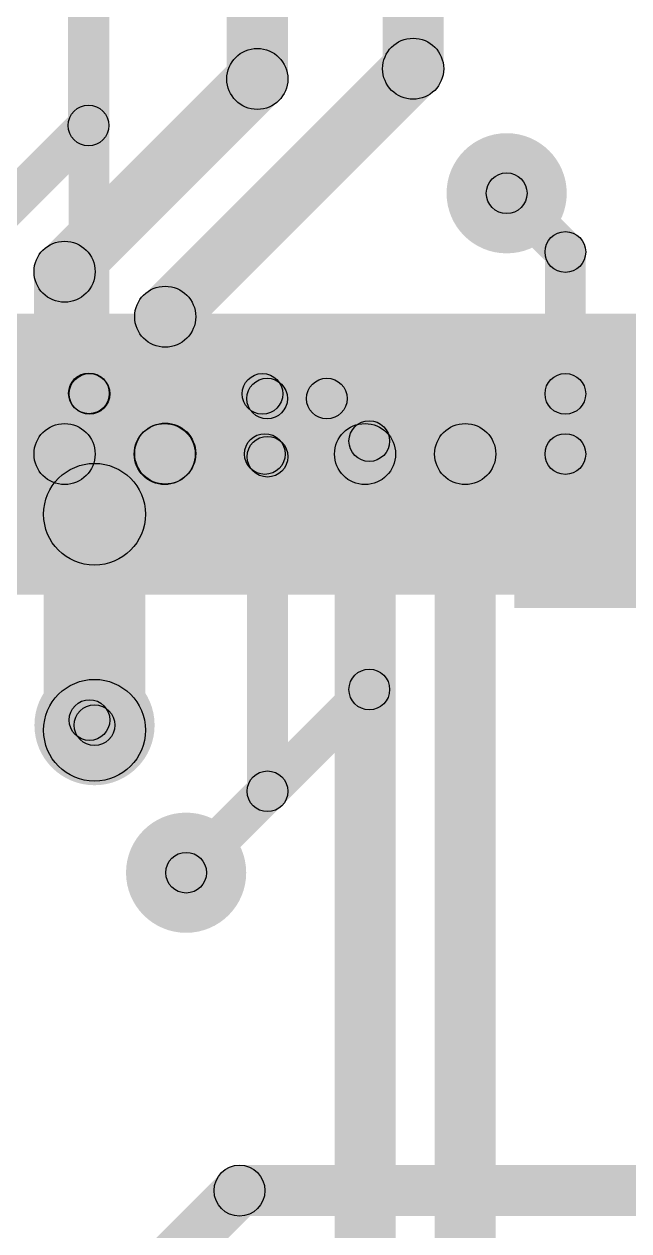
# Model space of a CAD drawing. Header units: millimetres. Extents: x -1.37 to 1.18, y -0.07 to 2.63.
# Drawn here: x 0.1162 to 0.235, y 1.2886 to 1.5258 of the extents above; entities that cross this region are included whole.
import ezdxf

# ---------------------------------------------------------------- set-up
doc = ezdxf.new("R2010")
doc.units = ezdxf.units.MM
doc.header["$MEASUREMENT"] = 0
for name, color, linetype in [('BottomLayer', 5, 'Continuous'), ('BottomPaste', 16, 'Continuous'), ('BottomSolder', 6, 'Continuous'), ('TopLayer', 1, 'Continuous'), ('TopPaste', 8, 'Continuous'), ('TopSolder', 216, 'Continuous'), ('ViaHoleLayer', 16, 'Continuous')]:
    doc.layers.add(name, color=color, linetype=linetype)

# ---------------------------------------------------------------- blocks, each defined once
blk = doc.blocks.new('R___0201_B_39')
at = {"layer": 'BottomLayer'}
for points in [[(-0.01614, 0.00728), (-0.00551, 0.00728), (-0.00551, -0.00728), (-0.01614, -0.00728)], [(0.00551, 0.00728), (0.01614, 0.00728), (0.01614, -0.00728), (0.00551, -0.00728)]]:
    blk.add_hatch(color=5, dxfattribs=at).paths.add_polyline_path(points)
at = {"layer": 'BottomPaste'}
for points in [[(-0.01614, 0.00728), (-0.00551, 0.00728), (-0.00551, -0.00728), (-0.01614, -0.00728)], [(0.00551, 0.00728), (0.01614, 0.00728), (0.01614, -0.00728), (0.00551, -0.00728)]]:
    blk.add_hatch(color=16, dxfattribs=at).paths.add_polyline_path(points)
at = {"layer": 'BottomSolder'}
for points in [[(-0.02014, 0.01128), (-0.00151, 0.01128), (-0.00151, -0.01128), (-0.02014, -0.01128)], [(0.00151, 0.01128), (0.02014, 0.01128), (0.02014, -0.01128), (0.00151, -0.01128)]]:
    blk.add_hatch(color=6, dxfattribs=at).paths.add_polyline_path(points)
blk = doc.blocks.new('R___0201_B_41')
at = {"layer": 'BottomLayer'}
for points in [[(-0.01614, 0.00728), (-0.00551, 0.00728), (-0.00551, -0.00728), (-0.01614, -0.00728)], [(0.00551, 0.00728), (0.01614, 0.00728), (0.01614, -0.00728), (0.00551, -0.00728)]]:
    blk.add_hatch(color=5, dxfattribs=at).paths.add_polyline_path(points)
at = {"layer": 'BottomPaste'}
for points in [[(-0.01614, 0.00728), (-0.00551, 0.00728), (-0.00551, -0.00728), (-0.01614, -0.00728)], [(0.00551, 0.00728), (0.01614, 0.00728), (0.01614, -0.00728), (0.00551, -0.00728)]]:
    blk.add_hatch(color=16, dxfattribs=at).paths.add_polyline_path(points)
at = {"layer": 'BottomSolder'}
for points in [[(-0.02014, 0.01128), (-0.00151, 0.01128), (-0.00151, -0.01128), (-0.02014, -0.01128)], [(0.00151, 0.01128), (0.02014, 0.01128), (0.02014, -0.01128), (0.00151, -0.01128)]]:
    blk.add_hatch(color=6, dxfattribs=at).paths.add_polyline_path(points)
blk = doc.blocks.new('R___0201_B_42')
at = {"layer": 'BottomLayer'}
for points in [[(-0.01614, 0.00728), (-0.00551, 0.00728), (-0.00551, -0.00728), (-0.01614, -0.00728)], [(0.00551, 0.00728), (0.01614, 0.00728), (0.01614, -0.00728), (0.00551, -0.00728)]]:
    blk.add_hatch(color=5, dxfattribs=at).paths.add_polyline_path(points)
at = {"layer": 'BottomPaste'}
for points in [[(-0.01614, 0.00728), (-0.00551, 0.00728), (-0.00551, -0.00728), (-0.01614, -0.00728)], [(0.00551, 0.00728), (0.01614, 0.00728), (0.01614, -0.00728), (0.00551, -0.00728)]]:
    blk.add_hatch(color=16, dxfattribs=at).paths.add_polyline_path(points)
at = {"layer": 'BottomSolder'}
for points in [[(-0.02014, 0.01128), (-0.00151, 0.01128), (-0.00151, -0.01128), (-0.02014, -0.01128)], [(0.00151, 0.01128), (0.02014, 0.01128), (0.02014, -0.01128), (0.00151, -0.01128)]]:
    blk.add_hatch(color=6, dxfattribs=at).paths.add_polyline_path(points)
blk = doc.blocks.new('LQFP_100_78')
at = {"layer": 'TopLayer'}
for points in [[(0.1122, 0.2815), (0.1122, 0.32874), (0.12402, 0.32874), (0.12402, 0.2815)], [(0.13189, 0.2815), (0.13189, 0.32874), (0.1437, 0.32874), (0.1437, 0.2815)], [(0.15157, 0.2815), (0.15157, 0.32874), (0.16339, 0.32874), (0.16339, 0.2815)], [(0.17126, 0.2815), (0.17126, 0.32874), (0.18307, 0.32874), (0.18307, 0.2815)], [(0.19094, 0.2815), (0.19094, 0.32874), (0.20276, 0.32874), (0.20276, 0.2815)], [(0.21063, 0.2815), (0.21063, 0.32874), (0.22244, 0.32874), (0.22244, 0.2815)]]:
    blk.add_hatch(color=1, dxfattribs=at).paths.add_polyline_path(points)
at = {"layer": 'TopPaste'}
for points in [[(0.1122, 0.2815), (0.1122, 0.32874), (0.12402, 0.32874), (0.12402, 0.2815)], [(0.13189, 0.2815), (0.13189, 0.32874), (0.1437, 0.32874), (0.1437, 0.2815)], [(0.15157, 0.2815), (0.15157, 0.32874), (0.16339, 0.32874), (0.16339, 0.2815)], [(0.17126, 0.2815), (0.17126, 0.32874), (0.18307, 0.32874), (0.18307, 0.2815)], [(0.19094, 0.2815), (0.19094, 0.32874), (0.20276, 0.32874), (0.20276, 0.2815)], [(0.21063, 0.2815), (0.21063, 0.32874), (0.22244, 0.32874), (0.22244, 0.2815)]]:
    blk.add_hatch(color=8, dxfattribs=at).paths.add_polyline_path(points)
at = {"layer": 'TopSolder'}
for points in [[(0.1082, 0.2775), (0.1082, 0.33274), (0.12802, 0.33274), (0.12802, 0.2775)], [(0.12789, 0.2775), (0.12789, 0.33274), (0.1477, 0.33274), (0.1477, 0.2775)], [(0.14757, 0.2775), (0.14757, 0.33274), (0.16739, 0.33274), (0.16739, 0.2775)], [(0.16726, 0.2775), (0.16726, 0.33274), (0.18707, 0.33274), (0.18707, 0.2775)], [(0.18694, 0.2775), (0.18694, 0.33274), (0.20676, 0.33274), (0.20676, 0.2775)], [(0.20663, 0.2775), (0.20663, 0.33274), (0.22644, 0.33274), (0.22644, 0.2775)], [(0.22631, 0.2775), (0.22631, 0.33274), (0.24613, 0.33274), (0.24613, 0.2775)]]:
    blk.add_hatch(color=216, dxfattribs=at).paths.add_polyline_path(points)

msp = doc.modelspace()

# ---------------------------------------------------------------- hatches: boundary and pattern name
at = {"layer": 'BottomLayer'}
for points in [[(0.13291, 1.4532), (0.12491, 1.4532), (0.12491, 1.57262), (0.13291, 1.57262)], [(0.20817, 1.4897), (0.21383, 1.49536), (0.22536, 1.48382), (0.21971, 1.47816)], [(0.22654, 1.4531), (0.21854, 1.4531), (0.21854, 1.48099), (0.22654, 1.48099)], [(0.16392, 1.44818), (0.16392, 1.45618), (0.17565, 1.45618), (0.17565, 1.44818)], [(0.12608, 1.45037), (0.13173, 1.45603), (0.13183, 1.45593), (0.12617, 1.45027)], [(0.16017, 1.45027), (0.16583, 1.45593), (0.16675, 1.45501), (0.16109, 1.44935)], [(0.17282, 1.44935), (0.17848, 1.45501), (0.18683, 1.44666), (0.18117, 1.441)], [(0.188, 1.395), (0.18, 1.395), (0.18, 1.44383), (0.188, 1.44383)], [(-0.012, 1.421), (0.173, 1.421), (0.173, 1.43928), (-0.012, 1.43928)], [(0.21254, 1.411), (0.247, 1.411), (0.247, 1.43928), (0.21254, 1.43928)], [(0.14, 1.387), (0.12, 1.387), (0.12, 1.42945), (0.14, 1.42945)], [(0.15083, 1.35617), (0.14517, 1.36183), (0.18117, 1.39783), (0.18683, 1.39217)], [(0.12617, 1.38617), (0.13183, 1.39183), (0.13283, 1.39083), (0.12717, 1.38517)], [(0.12754, 1.25851), (0.12046, 1.26558), (0.15495, 1.30006), (0.16202, 1.29299)], [(0.15849, 1.29153), (0.15849, 1.30153), (0.47753, 1.30153), (0.47753, 1.29153)]]:
    msp.add_hatch(color=5, dxfattribs=at).paths.add_polyline_path(points)
h = msp.add_hatch(color=5, dxfattribs=at)
edge = h.paths.add_edge_path()
edge.add_arc((0.211, 1.49253), 0.01181, 0, 360)
h = msp.add_hatch(color=5, dxfattribs=at)
edge = h.paths.add_edge_path()
edge.add_arc((0.211, 1.49253), 0.004, 0, 360)
h = msp.add_hatch(color=5, dxfattribs=at)
edge = h.paths.add_edge_path()
edge.add_arc((0.211, 1.49253), 0.004, 0, 360)
h = msp.add_hatch(color=5, dxfattribs=at)
edge = h.paths.add_edge_path()
edge.add_arc((0.211, 1.49253), 0.004, 0, 360)
h = msp.add_hatch(color=5, dxfattribs=at)
edge = h.paths.add_edge_path()
edge.add_arc((0.22254, 1.48099), 0.004, 0, 360)
h = msp.add_hatch(color=5, dxfattribs=at)
edge = h.paths.add_edge_path()
edge.add_arc((0.22254, 1.48099), 0.004, 0, 360)
h = msp.add_hatch(color=5, dxfattribs=at)
edge = h.paths.add_edge_path()
edge.add_arc((0.12891, 1.4532), 0.004, 0, 360)
h = msp.add_hatch(color=5, dxfattribs=at)
edge = h.paths.add_edge_path()
edge.add_arc((0.12891, 1.4532), 0.004, 0, 360)
h = msp.add_hatch(color=5, dxfattribs=at)
edge = h.paths.add_edge_path()
edge.add_arc((0.129, 1.4531), 0.004, 0, 360)
h = msp.add_hatch(color=5, dxfattribs=at)
edge = h.paths.add_edge_path()
edge.add_arc((0.163, 1.4531), 0.004, 0, 360)
h = msp.add_hatch(color=5, dxfattribs=at)
edge = h.paths.add_edge_path()
edge.add_arc((0.16392, 1.45218), 0.004, 0, 360)
h = msp.add_hatch(color=5, dxfattribs=at)
edge = h.paths.add_edge_path()
edge.add_arc((0.16392, 1.45218), 0.004, 0, 360)
h = msp.add_hatch(color=5, dxfattribs=at)
edge = h.paths.add_edge_path()
edge.add_arc((0.17565, 1.45218), 0.004, 0, 360)
h = msp.add_hatch(color=5, dxfattribs=at)
edge = h.paths.add_edge_path()
edge.add_arc((0.17565, 1.45218), 0.004, 0, 360)
h = msp.add_hatch(color=5, dxfattribs=at)
edge = h.paths.add_edge_path()
edge.add_arc((0.22254, 1.4531), 0.004, 0, 360)
h = msp.add_hatch(color=5, dxfattribs=at)
edge = h.paths.add_edge_path()
edge.add_arc((0.184, 1.44383), 0.004, 0, 360)
h = msp.add_hatch(color=5, dxfattribs=at)
edge = h.paths.add_edge_path()
edge.add_arc((0.184, 1.44383), 0.004, 0, 360)
h = msp.add_hatch(color=5, dxfattribs=at)
edge = h.paths.add_edge_path()
edge.add_arc((0.13, 1.42945), 0.01, 0, 360)
h = msp.add_hatch(color=5, dxfattribs=at)
edge = h.paths.add_edge_path()
edge.add_arc((0.13, 1.388), 0.01181, 0, 360)
h = msp.add_hatch(color=5, dxfattribs=at)
edge = h.paths.add_edge_path()
edge.add_arc((0.13, 1.387), 0.01, 0, 360)
h = msp.add_hatch(color=5, dxfattribs=at)
edge = h.paths.add_edge_path()
edge.add_arc((0.184, 1.395), 0.004, 0, 360)
h = msp.add_hatch(color=5, dxfattribs=at)
edge = h.paths.add_edge_path()
edge.add_arc((0.184, 1.395), 0.004, 0, 360)
h = msp.add_hatch(color=5, dxfattribs=at)
edge = h.paths.add_edge_path()
edge.add_arc((0.129, 1.389), 0.004, 0, 360)
h = msp.add_hatch(color=5, dxfattribs=at)
edge = h.paths.add_edge_path()
edge.add_arc((0.13, 1.388), 0.004, 0, 360)
h = msp.add_hatch(color=5, dxfattribs=at)
edge = h.paths.add_edge_path()
edge.add_arc((0.148, 1.359), 0.01181, 0, 360)
h = msp.add_hatch(color=5, dxfattribs=at)
edge = h.paths.add_edge_path()
edge.add_arc((0.148, 1.359), 0.004, 0, 360)
h = msp.add_hatch(color=5, dxfattribs=at)
edge = h.paths.add_edge_path()
edge.add_arc((0.15849, 1.29653), 0.005, 0, 360)
h = msp.add_hatch(color=5, dxfattribs=at)
edge = h.paths.add_edge_path()
edge.add_arc((0.15849, 1.29653), 0.005, 0, 360)
at = {"layer": 'TopLayer'}
for points in [[(0.13281, 1.50585), (0.12481, 1.50585), (0.12481, 1.57272), (0.13281, 1.57272)], [(0.168, 1.515), (0.156, 1.515), (0.156, 1.55953), (0.168, 1.55953)], [(0.19862, 1.517), (0.18662, 1.517), (0.18662, 1.54825), (0.19862, 1.54825)], [(0.14813, 1.46403), (0.13965, 1.47252), (0.18838, 1.52125), (0.19686, 1.51276)], [(0.12835, 1.47287), (0.11987, 1.48135), (0.15776, 1.51924), (0.16624, 1.51076)], [(0.10725, 1.47864), (0.1016, 1.48429), (0.12598, 1.50868), (0.13164, 1.50302)], [(0.20817, 1.4897), (0.21383, 1.49536), (0.22536, 1.48382), (0.21971, 1.47816)], [(0.22654, 1.44128), (0.21854, 1.44128), (0.21854, 1.48099), (0.22654, 1.48099)], [(0.13011, 1.44128), (0.11811, 1.44128), (0.11811, 1.47711), (0.13011, 1.47711)], [(0.14989, 1.44137), (0.13789, 1.44137), (0.13789, 1.46827), (0.14989, 1.46827)], [(0.14804, 1.43703), (0.13955, 1.44552), (0.13965, 1.44561), (0.14813, 1.43713)], [(0.17892, 1.43703), (0.18741, 1.44552), (0.18741, 1.44552), (0.17892, 1.43703)], [(0.16065, 1.43845), (0.16631, 1.4441), (0.16683, 1.44358), (0.16117, 1.43793)], [(0.168, 1.375), (0.16, 1.375), (0.16, 1.44076), (0.168, 1.44076)], [(0.18917, 1.22436), (0.17717, 1.22436), (0.17717, 1.44128), (0.18917, 1.44128)], [(0.20885, 1.24315), (0.19685, 1.24315), (0.19685, 1.44128), (0.20885, 1.44128)], [(0.15083, 1.35617), (0.14517, 1.36183), (0.16117, 1.37783), (0.16683, 1.37217)]]:
    msp.add_hatch(color=1, dxfattribs=at).paths.add_polyline_path(points)
h = msp.add_hatch(color=1, dxfattribs=at)
edge = h.paths.add_edge_path()
edge.add_arc((0.19262, 1.517), 0.006, 0, 360)
h = msp.add_hatch(color=1, dxfattribs=at)
edge = h.paths.add_edge_path()
edge.add_arc((0.19262, 1.517), 0.006, 0, 360)
h = msp.add_hatch(color=1, dxfattribs=at)
edge = h.paths.add_edge_path()
edge.add_arc((0.162, 1.515), 0.006, 0, 360)
h = msp.add_hatch(color=1, dxfattribs=at)
edge = h.paths.add_edge_path()
edge.add_arc((0.162, 1.515), 0.006, 0, 360)
h = msp.add_hatch(color=1, dxfattribs=at)
edge = h.paths.add_edge_path()
edge.add_arc((0.12881, 1.50585), 0.004, 0, 360)
h = msp.add_hatch(color=1, dxfattribs=at)
edge = h.paths.add_edge_path()
edge.add_arc((0.12881, 1.50585), 0.004, 0, 360)
h = msp.add_hatch(color=1, dxfattribs=at)
edge = h.paths.add_edge_path()
edge.add_arc((0.211, 1.49253), 0.01181, 0, 360)
h = msp.add_hatch(color=1, dxfattribs=at)
edge = h.paths.add_edge_path()
edge.add_arc((0.211, 1.49253), 0.004, 0, 360)
h = msp.add_hatch(color=1, dxfattribs=at)
edge = h.paths.add_edge_path()
edge.add_arc((0.22254, 1.48099), 0.004, 0, 360)
h = msp.add_hatch(color=1, dxfattribs=at)
edge = h.paths.add_edge_path()
edge.add_arc((0.22254, 1.48099), 0.004, 0, 360)
h = msp.add_hatch(color=1, dxfattribs=at)
edge = h.paths.add_edge_path()
edge.add_arc((0.12411, 1.47711), 0.006, 0, 360)
h = msp.add_hatch(color=1, dxfattribs=at)
edge = h.paths.add_edge_path()
edge.add_arc((0.12411, 1.47711), 0.006, 0, 360)
h = msp.add_hatch(color=1, dxfattribs=at)
edge = h.paths.add_edge_path()
edge.add_arc((0.14389, 1.46827), 0.006, 0, 360)
h = msp.add_hatch(color=1, dxfattribs=at)
edge = h.paths.add_edge_path()
edge.add_arc((0.14389, 1.46827), 0.006, 0, 360)
h = msp.add_hatch(color=1, dxfattribs=at)
edge = h.paths.add_edge_path()
edge.add_arc((0.12411, 1.44128), 0.006, 0, 360)
h = msp.add_hatch(color=1, dxfattribs=at)
edge = h.paths.add_edge_path()
edge.add_arc((0.1438, 1.44128), 0.006, 0, 360)
h = msp.add_hatch(color=1, dxfattribs=at)
edge = h.paths.add_edge_path()
edge.add_arc((0.14389, 1.44137), 0.006, 0, 360)
h = msp.add_hatch(color=1, dxfattribs=at)
edge = h.paths.add_edge_path()
edge.add_arc((0.14389, 1.44137), 0.006, 0, 360)
h = msp.add_hatch(color=1, dxfattribs=at)
edge = h.paths.add_edge_path()
edge.add_arc((0.18317, 1.44128), 0.006, 0, 360)
h = msp.add_hatch(color=1, dxfattribs=at)
edge = h.paths.add_edge_path()
edge.add_arc((0.18317, 1.44128), 0.006, 0, 360)
h = msp.add_hatch(color=1, dxfattribs=at)
edge = h.paths.add_edge_path()
edge.add_arc((0.18317, 1.44128), 0.006, 0, 360)
h = msp.add_hatch(color=1, dxfattribs=at)
edge = h.paths.add_edge_path()
edge.add_arc((0.20285, 1.44128), 0.006, 0, 360)
h = msp.add_hatch(color=1, dxfattribs=at)
edge = h.paths.add_edge_path()
edge.add_arc((0.16348, 1.44128), 0.004, 0, 360)
h = msp.add_hatch(color=1, dxfattribs=at)
edge = h.paths.add_edge_path()
edge.add_arc((0.164, 1.44076), 0.004, 0, 360)
h = msp.add_hatch(color=1, dxfattribs=at)
edge = h.paths.add_edge_path()
edge.add_arc((0.164, 1.44076), 0.004, 0, 360)
h = msp.add_hatch(color=1, dxfattribs=at)
edge = h.paths.add_edge_path()
edge.add_arc((0.22254, 1.44128), 0.004, 0, 360)
h = msp.add_hatch(color=1, dxfattribs=at)
edge = h.paths.add_edge_path()
edge.add_arc((0.13, 1.388), 0.01181, 0, 360)
h = msp.add_hatch(color=1, dxfattribs=at)
edge = h.paths.add_edge_path()
edge.add_arc((0.164, 1.375), 0.004, 0, 360)
h = msp.add_hatch(color=1, dxfattribs=at)
edge = h.paths.add_edge_path()
edge.add_arc((0.164, 1.375), 0.004, 0, 360)
h = msp.add_hatch(color=1, dxfattribs=at)
edge = h.paths.add_edge_path()
edge.add_arc((0.148, 1.359), 0.01181, 0, 360)
h = msp.add_hatch(color=1, dxfattribs=at)
edge = h.paths.add_edge_path()
edge.add_arc((0.148, 1.359), 0.004, 0, 360)
at = {"layer": 'ViaHoleLayer'}
h = msp.add_hatch(color=16, dxfattribs=at)
edge = h.paths.add_edge_path()
edge.add_arc((0.211, 1.49253), 0.00591, 0, 360)
h = msp.add_hatch(color=16, dxfattribs=at)
edge = h.paths.add_edge_path()
edge.add_arc((0.13, 1.388), 0.00591, 0, 360)
h = msp.add_hatch(color=16, dxfattribs=at)
edge = h.paths.add_edge_path()
edge.add_arc((0.148, 1.359), 0.00591, 0, 360)

# ---------------------------------------------------------------- linework, layer by layer
at = {"layer": 'BottomLayer'}
for centre, radius in [((0.211, 1.49253), 0.004), ((0.211, 1.49253), 0.004), ((0.211, 1.49253), 0.004), ((0.22254, 1.48099), 0.004), ((0.22254, 1.48099), 0.004), ((0.12891, 1.4532), 0.004), ((0.12891, 1.4532), 0.004), ((0.129, 1.4531), 0.004), ((0.163, 1.4531), 0.004), ((0.16392, 1.45218), 0.004), ((0.16392, 1.45218), 0.004), ((0.17565, 1.45218), 0.004), ((0.17565, 1.45218), 0.004), ((0.22254, 1.4531), 0.004), ((0.184, 1.44383), 0.004), ((0.184, 1.44383), 0.004), ((0.13, 1.42945), 0.01), ((0.13, 1.387), 0.01), ((0.184, 1.395), 0.004), ((0.184, 1.395), 0.004), ((0.129, 1.389), 0.004), ((0.13, 1.388), 0.004), ((0.148, 1.359), 0.004), ((0.15849, 1.29653), 0.005), ((0.15849, 1.29653), 0.005)]:
    msp.add_circle(centre, radius, dxfattribs=at)
at = {"layer": 'TopLayer'}
for centre, radius in [((0.19262, 1.517), 0.006), ((0.19262, 1.517), 0.006), ((0.162, 1.515), 0.006), ((0.162, 1.515), 0.006), ((0.12881, 1.50585), 0.004), ((0.12881, 1.50585), 0.004), ((0.211, 1.49253), 0.004), ((0.22254, 1.48099), 0.004), ((0.22254, 1.48099), 0.004), ((0.12411, 1.47711), 0.006), ((0.12411, 1.47711), 0.006), ((0.14389, 1.46827), 0.006), ((0.14389, 1.46827), 0.006), ((0.12411, 1.44128), 0.006), ((0.1438, 1.44128), 0.006), ((0.14389, 1.44137), 0.006), ((0.14389, 1.44137), 0.006), ((0.18317, 1.44128), 0.006), ((0.18317, 1.44128), 0.006), ((0.18317, 1.44128), 0.006), ((0.20285, 1.44128), 0.006), ((0.16348, 1.44128), 0.004), ((0.164, 1.44076), 0.004), ((0.164, 1.44076), 0.004), ((0.22254, 1.44128), 0.004), ((0.164, 1.375), 0.004), ((0.164, 1.375), 0.004), ((0.148, 1.359), 0.004)]:
    msp.add_circle(centre, radius, dxfattribs=at)

# ---------------------------------------------------------------- block references
msp.add_blockref('LQFP_100_78', (0.006, 1.13616))
for name, p, rotation in [('R___0201_B_39', (0.129, 1.44228), 270), ('R___0201_B_42', (0.163, 1.44228), 90), ('R___0201_B_41', (0.22254, 1.44228), 90)]:
    msp.add_blockref(name, p, dxfattribs=dict(rotation=rotation))

doc.saveas('drawing.dxf')
